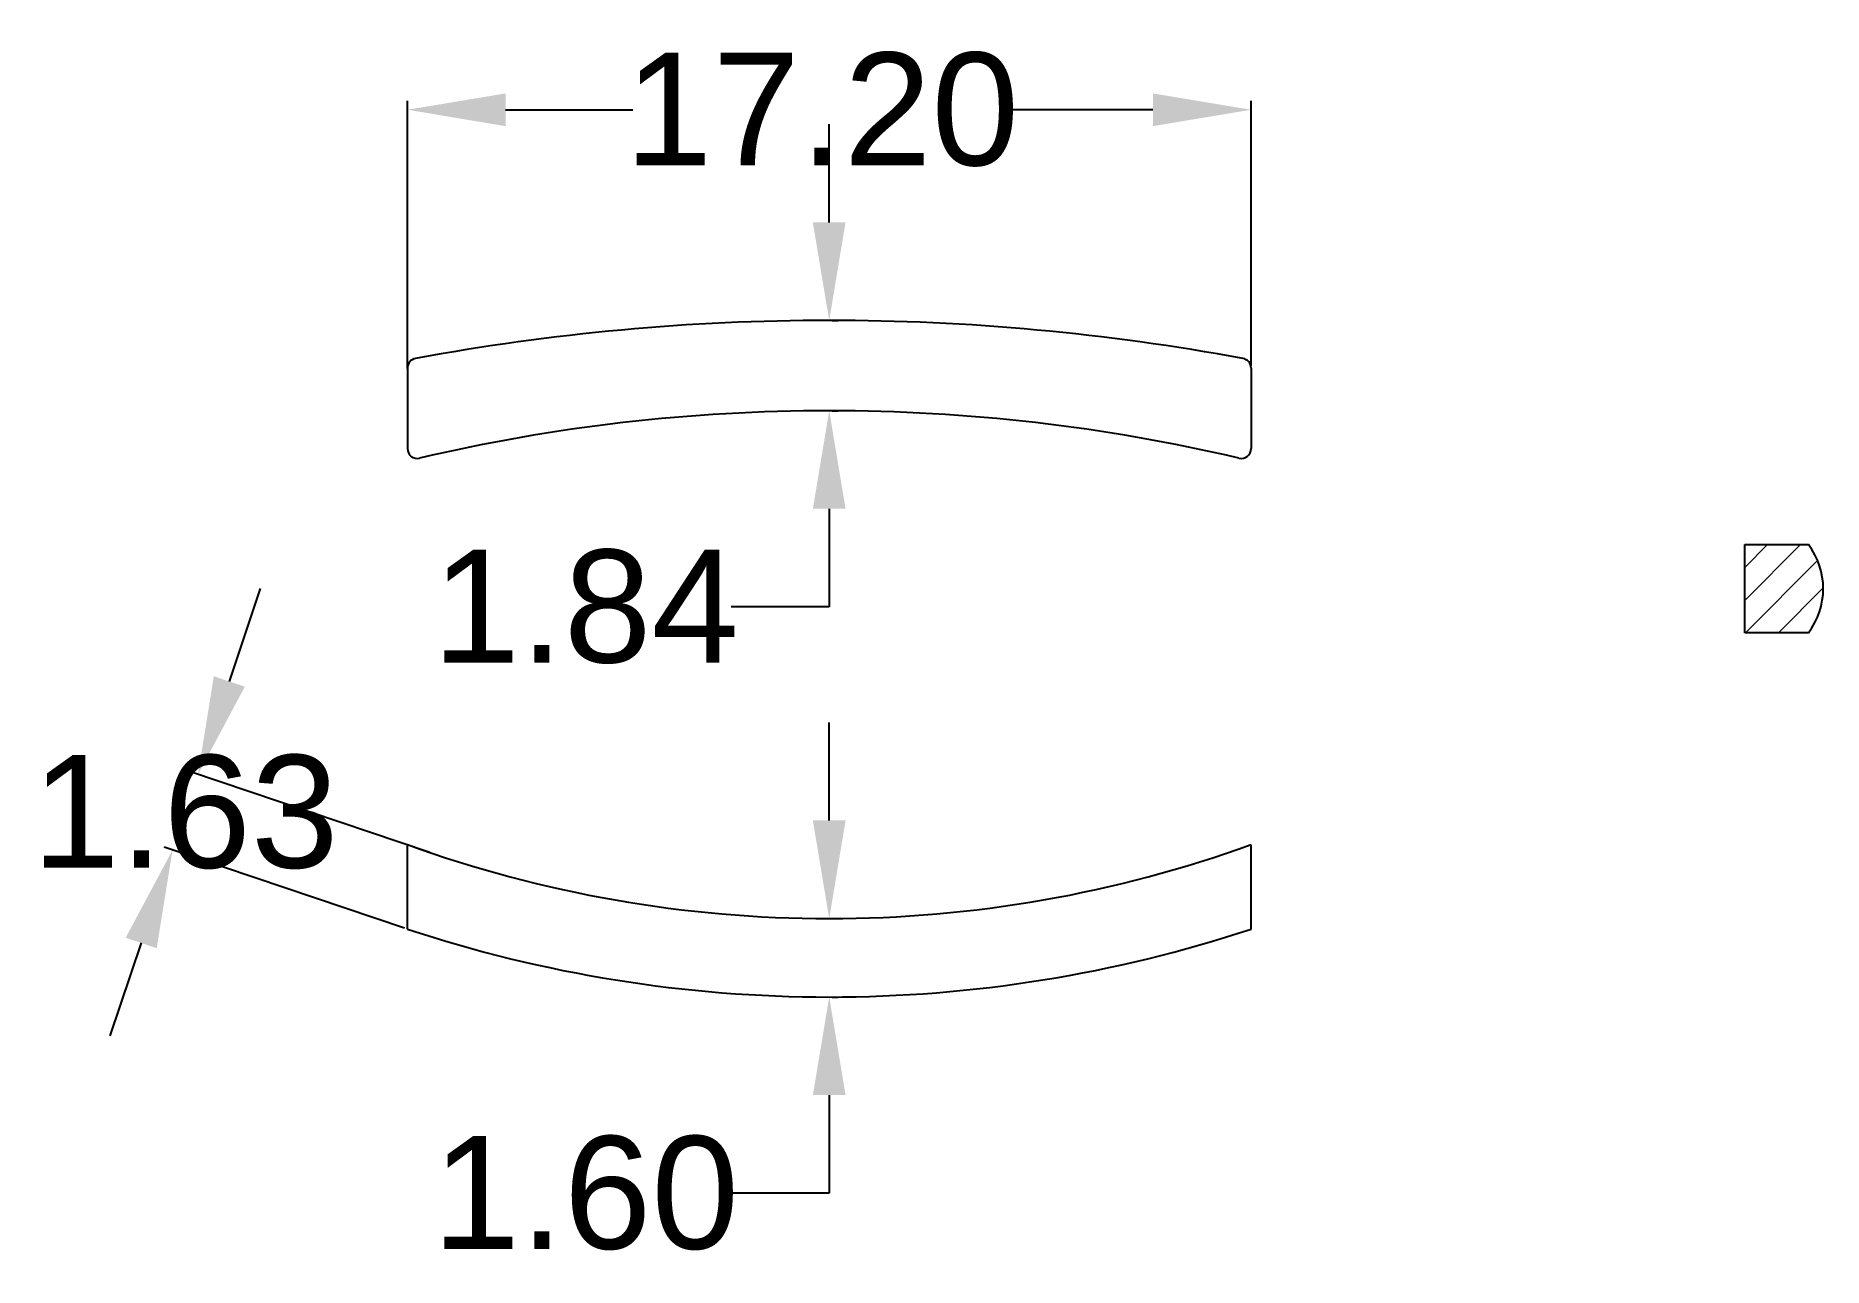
# Model space of a CAD drawing. Header units: millimetres. Extents: x 2771.9 to 2808.4, y 1303.2 to 1328.4.
import ezdxf

# ---------------------------------------------------------------- set-up
doc = ezdxf.new("R2010")
doc.units = ezdxf.units.MM
doc.styles.get("Standard").update_dxf_attribs({"font": 'arial.ttf'})
doc.dimstyles.new('Standard$0', dxfattribs={"dimtxt": 2.3, "dimasz": 2, "dimexe": 1, "dimexo": 1, "dimgap": 1, "dimtad": 0, "dimtih": 1, "dimtoh": 1, "dimdec": 1, "dimzin": 0, "dimdsep": 46, "dimtxsty": 'Standard', "dimcen": 0, "dimclrd": 4, "dimclre": 4, "dimclrt": 4, "dimadec": 1, "dimazin": 0, "dimtfac": 1, "dimtdec": 1, "dimtofl": 0, "dimtmove": 0, "dimatfit": 0, "dimfxl": 1, "dimtolj": 1, "dimtzin": 0, "dimarcsym": 0})

# ---------------------------------------------------------------- blocks, each defined once
blk = doc.blocks.new('*D7')
at = {"color": 0, "lineweight": -2, "transparency": 16777216}
for p, q in [((2775.876, 1315.189), (2776.514, 1317.085)), ((2779.967, 1311.7), (2775.066, 1313.352)), ((2779.448, 1310.16), (2774.547, 1311.811)), ((2774.079, 1309.858), (2773.44, 1307.963))]:
    blk.add_line(p, q, dxfattribs=at)
at = {"color": 0, "transparency": 16777216}
for points in [[(2775.56, 1315.296), (2776.192, 1315.083), (2775.237, 1313.294)], [(2773.763, 1309.965), (2774.395, 1309.752), (2774.718, 1311.754)]]:
    blk.add_solid(points, dxfattribs=at)
at = {"layer": 'Defpoints', "color": 0, "transparency": 16777216}
for p in [(2775.237, 1313.294), (2780.026, 1311.68), (2779.507, 1310.14)]:
    blk.add_point(p, dxfattribs=at)
at = {"color": 0, "lineweight": 9, "transparency": 16777216, "insert": (2774.977, 1312.524), "char_height": 2.3, "attachment_point": 5}
blk.add_mtext('\\A1;1.63', dxfattribs=at)
blk = doc.blocks.new('*D6')
at = {"color": 0, "lineweight": -2, "transparency": 16777216}
for p, q in [((2779.507, 1321.573), (2779.507, 1327.027)), ((2796.707, 1321.629), (2796.707, 1327.027)), ((2781.507, 1326.847), (2784.101, 1326.847)), ((2794.707, 1326.847), (2791.818, 1326.847))]:
    blk.add_line(p, q, dxfattribs=at)
at = {"color": 0, "transparency": 16777216}
for points in [[(2781.507, 1327.18), (2781.507, 1326.513), (2779.507, 1326.847)], [(2794.707, 1327.18), (2794.707, 1326.513), (2796.707, 1326.847)]]:
    blk.add_solid(points, dxfattribs=at)
at = {"layer": 'Defpoints', "color": 0, "transparency": 16777216}
for p in [(2796.707, 1326.847), (2779.507, 1321.511), (2796.707, 1321.567)]:
    blk.add_point(p, dxfattribs=at)
at = {"color": 0, "lineweight": 9, "transparency": 16777216, "insert": (2787.959, 1326.847), "char_height": 2.3, "attachment_point": 5}
blk.add_mtext('\\A1;17.20', dxfattribs=at)
blk = doc.blocks.new('*D8')
at = {"color": 0, "lineweight": -2, "transparency": 16777216}
for p, q in [((2788.107, 1324.55), (2788.107, 1326.55)), ((2788.169, 1322.55), (2788.287, 1322.55)), ((2788.169, 1320.71), (2788.287, 1320.71)), ((2788.107, 1318.71), (2788.107, 1316.71)), ((2788.107, 1316.71), (2786.107, 1316.71))]:
    blk.add_line(p, q, dxfattribs=at)
at = {"color": 0, "transparency": 16777216}
for points in [[(2787.773, 1324.55), (2788.44, 1324.55), (2788.107, 1322.55)], [(2787.773, 1318.71), (2788.44, 1318.71), (2788.107, 1320.71)]]:
    blk.add_solid(points, dxfattribs=at)
at = {"layer": 'Defpoints', "color": 0, "transparency": 16777216}
for p in [(2788.107, 1322.55), (2788.107, 1320.71), (2788.107, 1320.71)]:
    blk.add_point(p, dxfattribs=at)
at = {"color": 0, "lineweight": 9, "transparency": 16777216, "insert": (2783.143, 1316.71), "char_height": 2.3, "attachment_point": 5}
blk.add_mtext('\\A1;1.84', dxfattribs=at)
blk = doc.blocks.new('*D9')
at = {"color": 0, "lineweight": -2, "transparency": 16777216}
for p, q in [((2788.107, 1312.355), (2788.107, 1314.355)), ((2788.169, 1310.355), (2788.287, 1310.355)), ((2788.169, 1308.755), (2788.287, 1308.755)), ((2788.107, 1306.755), (2788.107, 1304.755)), ((2788.107, 1304.755), (2786.107, 1304.755))]:
    blk.add_line(p, q, dxfattribs=at)
at = {"color": 0, "transparency": 16777216}
for points in [[(2787.773, 1312.355), (2788.44, 1312.355), (2788.107, 1310.355)], [(2787.773, 1306.755), (2788.44, 1306.755), (2788.107, 1308.755)]]:
    blk.add_solid(points, dxfattribs=at)
at = {"layer": 'Defpoints', "color": 0, "transparency": 16777216}
for p in [(2788.107, 1310.355), (2788.107, 1308.755), (2788.107, 1308.755)]:
    blk.add_point(p, dxfattribs=at)
at = {"color": 0, "lineweight": 9, "transparency": 16777216, "insert": (2783.142, 1304.755), "char_height": 2.3, "attachment_point": 5}
blk.add_mtext('\\A1;1.60', dxfattribs=at)

msp = doc.modelspace()

# ---------------------------------------------------------------- hatches: boundary and pattern name
at = {"lineweight": 9}
h = msp.add_hatch(dxfattribs=at)
h.set_pattern_fill('ANSI31', color=1, scale=0.15, style=0)
h.set_pattern_definition([(45, (2698.42266, 964.6775), (-0.3367596, 0.3367596), [])])
edge = h.paths.add_edge_path()
edge.add_arc((2806.874, 1317.081), 1.5, 323.1301, 396.8699)
edge.add_line((2808.074, 1317.981), (2806.774, 1317.981))
edge.add_line((2806.774, 1317.981), (2806.774, 1316.181))
edge.add_line((2806.774, 1316.181), (2808.074, 1316.181))

# ---------------------------------------------------------------- linework, layer by layer
for p, q in [((2779.507, 1321.579), (2779.507, 1319.937)), ((2796.707, 1321.579), (2796.707, 1319.937)), ((2806.774, 1317.981), (2808.074, 1317.981)), ((2806.774, 1316.181), (2806.774, 1317.981)), ((2808.074, 1316.181), (2806.774, 1316.181)), ((2779.507, 1310.14), (2779.507, 1311.861)), ((2796.707, 1310.14), (2796.707, 1311.861))]:
    msp.add_line(p, q)
for centre, radius, start, end in [((2788.107, 1276.215), 46.335, 90, 100.4906), ((2788.107, 1276.215), 46.335, 79.5094, 90), ((2779.707, 1321.579), 0.2, 100.4906, 180), ((2796.507, 1321.579), 0.2, 0, 79.5094), ((2788.107, 1284.181), 36.529, 90, 103.2206), ((2788.107, 1284.181), 36.529, 76.7794, 90), ((2779.707, 1319.937), 0.2, 180, 283.2206), ((2796.507, 1319.937), 0.2, 256.7794, 0), ((2806.874, 1317.081), 1.5, 323.1301, 36.8699), ((2788.107, 1335.657), 25.301, 250.1291, 270), ((2788.107, 1335.657), 25.301, 270, 289.8709), ((2788.107, 1336.157), 27.401, 251.7085, 270), ((2788.107, 1336.157), 27.401, 270, 288.2915)]:
    msp.add_arc(centre, radius, start, end)

# ---------------------------------------------------------------- dimensions: what is measured, and where the dimension line sits
at = {"color": 3, "lineweight": 9}
dim = msp.add_linear_dim(base=(2796.707, 1326.847), p1=(2779.507, 1321.511), p2=(2796.707, 1321.567), dimstyle='Standard$0', override={"dimexe": 0.18, "dimexo": 0.0625, "dimgap": 0.09, "dimdec": 2, "dimcen": 0.09, "dimclrd": 0, "dimclre": 0, "dimclrt": 0, "dimtdec": 2, "dimatfit": 3, "dimfxl": 1.25}, dxfattribs=at)
dim.commit()
dim.dimension.update_dxf_attribs({"geometry": '*D6', "text_midpoint": (2787.959, 1326.847), "dimtype": 160})
for base, p1, p2, picture, middle in [((2788.107, 1320.71), (2788.107, 1322.55), (2788.107, 1320.71), '*D8', (2783.143, 1316.71)), ((2788.107, 1308.755), (2788.107, 1310.355), (2788.107, 1308.755), '*D9', (2783.142, 1304.755))]:
    dim = msp.add_linear_dim(base=base, p1=p1, p2=p2, angle=90, dimstyle='Standard$0', override={"dimexe": 0.18, "dimexo": 0.0625, "dimgap": 0.09, "dimdec": 2, "dimcen": 0.09, "dimclrd": 0, "dimclre": 0, "dimclrt": 0, "dimtdec": 2, "dimatfit": 3, "dimfxl": 1.25}, dxfattribs=at)
    dim.commit()
    dim.dimension.update_dxf_attribs({"geometry": picture, "text_midpoint": middle})
dim = msp.add_linear_dim(base=(2775.237, 1313.294), p1=(2779.507, 1310.14), p2=(2780.026, 1311.68), angle=71.3746, dimstyle='Standard$0', override={"dimexe": 0.18, "dimexo": 0.0625, "dimgap": 0.09, "dimdec": 2, "dimcen": 0.09, "dimclrd": 0, "dimclre": 0, "dimclrt": 0, "dimtdec": 2, "dimatfit": 3, "dimfxl": 1.25}, dxfattribs=at)
dim.commit()
dim.dimension.update_dxf_attribs({"geometry": '*D7', "text_midpoint": (2774.977, 1312.524), "dimtype": 161})

doc.saveas('drawing.dxf')
